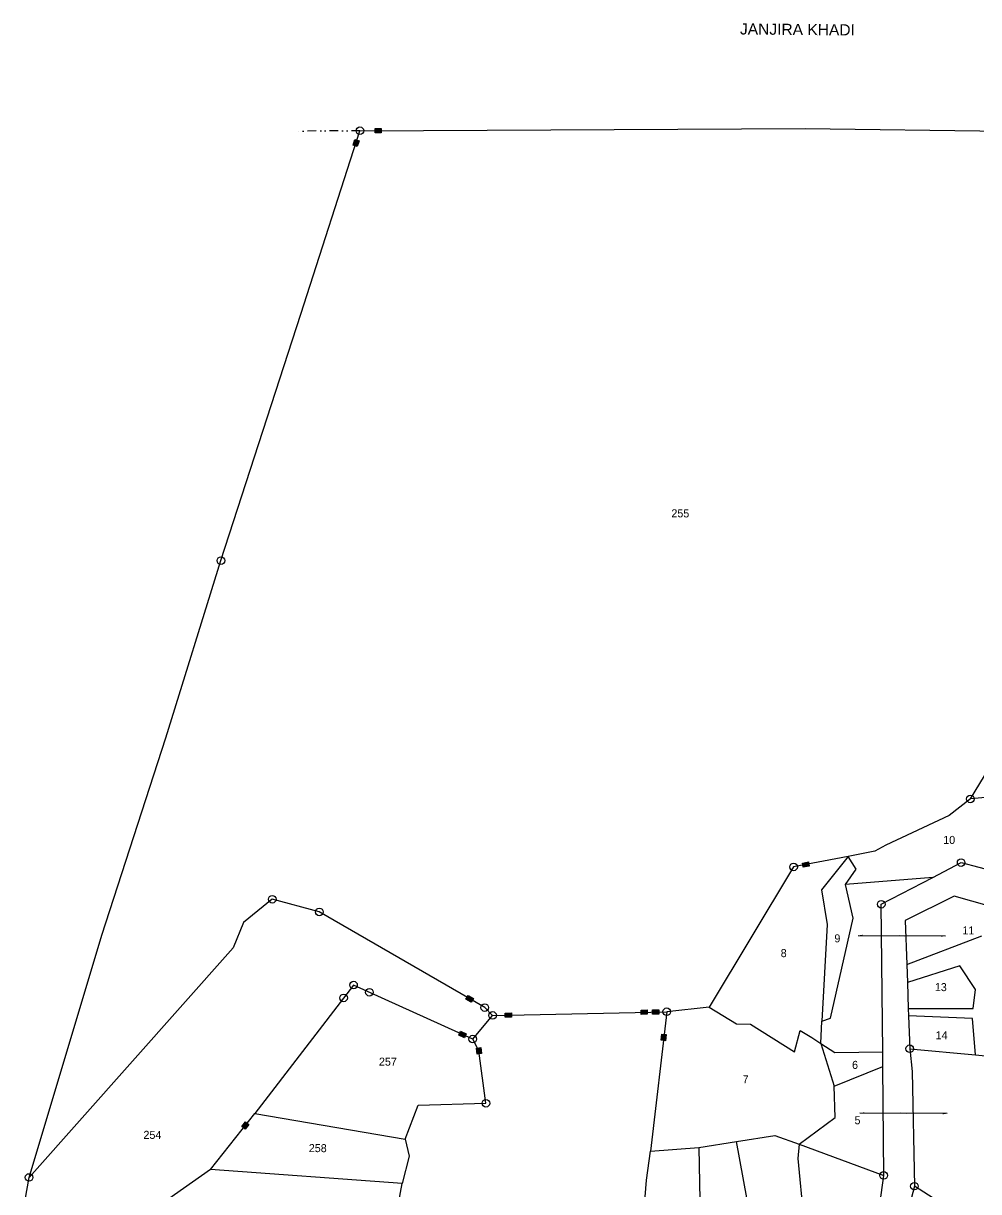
# Model space of a CAD drawing. Header units: metres. Extents: x 286188 to 288650, y 2015524 to 2018848.
# Drawn here: x 286272 to 286826, y 2017983 to 2018661 of the extents above; entities that cross this region are included whole.
import ezdxf
from ezdxf.enums import TextEntityAlignment as Align

# ---------------------------------------------------------------- set-up
doc = ezdxf.new("R2010")
doc.units = ezdxf.units.M
doc.header["$MEASUREMENT"] = 0
doc.linetypes.add('DIVIDE', pattern=[1.25, 0.5, -0.25, 0, -0.25, 0, -0.25])
for name, color, linetype in [('POLY_PARCEL', 6, 'Continuous'), ('POLY_WATER', 4, 'Continuous'), ('TEXT_MAPOUT', 7, 'Continuous'), ('TEXT_PARCEL', 7, 'Continuous'), ('V_BOUND_LINE', 7, 'Continuous'), ('V_DIVIDE_LINE', 7, 'DIVIDE')]:
    doc.layers.add(name, color=color, linetype=linetype)
doc.styles.get("Standard").update_dxf_attribs({"font": 'arial.ttf'})
doc.styles.add('TEXT_MAP', font='', dxfattribs={"height": 1.8})
doc.styles.get('TEXT_MAP').set_extended_font_data('Kruti Dev 050')
doc.dimstyles.get("Standard").update_dxf_attribs({"dimtxt": 0.18, "dimasz": 0.18, "dimexe": 0.18, "dimexo": 0.0625, "dimgap": 0.09, "dimtad": 0, "dimtih": 1, "dimtoh": 1, "dimdec": 4, "dimzin": 0, "dimdsep": 46, "dimtxsty": 'Standard', "dimcen": 0.09, "dimadec": 0, "dimazin": 0, "dimtfac": 1, "dimtdec": 4, "dimtofl": 0, "dimtmove": 0, "dimatfit": 3, "dimfxl": 1, "dimtolj": 1, "dimtzin": 0, "dimarcsym": 0})

msp = doc.modelspace()

# ---------------------------------------------------------------- hatches: boundary and pattern name
for points in [[(286479.6, 2018597.93), (286479.58, 2018600.42), (286475.99, 2018600.4), (286476, 2018597.91)], [(286463.24, 2018590.64), (286465.61, 2018589.88), (286466.71, 2018593.31), (286464.34, 2018594.07)], [(286728.13, 2018172.07), (286727.65, 2018174.52), (286724.12, 2018173.83), (286724.59, 2018171.39)], [(286531.91, 2018093), (286533.16, 2018095.15), (286530.04, 2018096.95), (286528.8, 2018094.8)], [(286555.25, 2018084.37), (286555.2, 2018086.86), (286551.6, 2018086.78), (286551.65, 2018084.29)], [(286630.45, 2018088.47), (286630.5, 2018085.98), (286634.1, 2018086.06), (286634.04, 2018088.54)], [(286637.13, 2018088.61), (286637.19, 2018086.12), (286640.79, 2018086.2), (286640.73, 2018088.69)], [(286525.69, 2018076.21), (286524.67, 2018073.94), (286527.94, 2018072.46), (286528.97, 2018074.72)], [(286642.21, 2018070.95), (286644.68, 2018070.67), (286645.1, 2018074.24), (286642.62, 2018074.53)], [(286535.37, 2018062.91), (286537.84, 2018063.23), (286537.37, 2018066.8), (286534.9, 2018066.47)], [(286402.75, 2018022.11), (286400.78, 2018023.64), (286398.57, 2018020.8), (286400.54, 2018019.27)]]:
    msp.add_hatch(color=256).paths.add_polyline_path(points)

# ---------------------------------------------------------------- linework, layer by layer
for points in [[(286475.99, 2018600.4), (286479.58, 2018600.42), (286479.6, 2018597.93), (286476, 2018597.91)], [(286466.71, 2018593.31), (286465.61, 2018589.88), (286463.24, 2018590.64), (286464.34, 2018594.07)], [(286724.12, 2018173.83), (286727.65, 2018174.52), (286728.13, 2018172.07), (286724.59, 2018171.39)], [(286530.04, 2018096.95), (286533.16, 2018095.15), (286531.91, 2018093), (286528.8, 2018094.8)], [(286551.6, 2018086.78), (286555.2, 2018086.86), (286555.25, 2018084.37), (286551.65, 2018084.29)], [(286634.1, 2018086.06), (286630.5, 2018085.98), (286630.45, 2018088.47), (286634.04, 2018088.54)], [(286640.79, 2018086.2), (286637.19, 2018086.12), (286637.13, 2018088.61), (286640.73, 2018088.69)], [(286527.94, 2018072.46), (286524.67, 2018073.94), (286525.69, 2018076.21), (286528.97, 2018074.72)], [(286645.1, 2018074.24), (286644.68, 2018070.67), (286642.21, 2018070.95), (286642.62, 2018074.53)], [(286537.37, 2018066.8), (286537.84, 2018063.23), (286535.37, 2018062.91), (286534.9, 2018066.47)], [(286398.57, 2018020.8), (286400.78, 2018023.64), (286402.75, 2018022.11), (286400.54, 2018019.27)]]:
    msp.add_lwpolyline(points, close=True)
for centre in [(286467.27, 2018599.11), (286386.54, 2018349.45), (286821.69, 2018211.09), (286719.07, 2018171.59), (286816.33, 2018174.12), (286416.35, 2018152.81), (286769.98, 2018149.95), (286443.66, 2018145.49), (286463.52, 2018103.01), (286457.78, 2018095.55), (286472.72, 2018098.84), (286539.73, 2018089.91), (286645.38, 2018087.54), (286544.25, 2018085.38), (286532.74, 2018071.65), (286786.51, 2018066.06), (286540.4, 2018034.38), (286771.35, 2017992.49), (286275.13, 2017991.3), (286789.16, 2017986.25)]:
    msp.add_circle(centre, 2.2)
at = {"layer": 'POLY_PARCEL'}
for p, q in [((286821.69, 2018211.09), (286840.11, 2018241.36)), ((286842.31, 2018213.06), (286821.69, 2018211.09)), ((286821.69, 2018211.09), (286809.46, 2018201.51)), ((286809.46, 2018201.51), (286772.7, 2018184.32)), ((286766.21, 2018180.69), (286750.75, 2018177.71)), ((286772.7, 2018184.32), (286766.21, 2018180.69)), ((286719.07, 2018171.59), (286670.05, 2018090.27)), ((286750.75, 2018177.71), (286719.07, 2018171.59)), ((286750.75, 2018177.71), (286735.25, 2018158.23)), ((286755.35, 2018170.34), (286750.75, 2018177.71)), ((286749.12, 2018161.48), (286755.35, 2018170.34)), ((286799.81, 2018165.5), (286749.12, 2018161.48)), ((286735.25, 2018158.23), (286738.45, 2018138.22)), ((286753.56, 2018141.77), (286749.12, 2018161.48)), ((286416.35, 2018152.81), (286399.63, 2018139.43)), ((286443.66, 2018145.49), (286416.35, 2018152.81)), ((286539.73, 2018089.91), (286443.66, 2018145.49)), ((286399.63, 2018139.43), (286393.65, 2018124.73)), ((286738.45, 2018138.22), (286735.48, 2018081.99)), ((286740.42, 2018083.79), (286753.56, 2018141.77)), ((286784.73, 2018115.01), (286828.32, 2018131.53)), ((286393.65, 2018124.73), (286275.13, 2017991.3)), ((286815.55, 2018114.13), (286785.11, 2018104.46)), ((286824.66, 2018100.52), (286815.55, 2018114.13)), ((286463.52, 2018103.01), (286406.25, 2018028.53)), ((286532.74, 2018071.65), (286463.52, 2018103.01)), ((286823.33, 2018089.46), (286824.66, 2018100.52)), ((286544.25, 2018085.38), (286539.73, 2018089.91)), ((286670.05, 2018090.27), (286645.38, 2018087.54)), ((286670.05, 2018090.27), (286685.95, 2018080.6)), ((286532.74, 2018071.65), (286544.25, 2018085.38)), ((286544.25, 2018085.38), (286645.38, 2018087.54)), ((286645.38, 2018087.54), (286636.03, 2018006.48)), ((286735.48, 2018081.99), (286740.42, 2018083.79)), ((286785.66, 2018089.48), (286823.33, 2018089.46)), ((286822.97, 2018083.63), (286785.82, 2018085.12)), ((286824.62, 2018062.5), (286822.97, 2018083.63)), ((286685.95, 2018080.6), (286693.95, 2018080.22)), ((286693.95, 2018080.22), (286719.64, 2018064.31)), ((286719.64, 2018064.31), (286722.83, 2018076.57)), ((286722.83, 2018076.57), (286729.56, 2018072.52)), ((286734.78, 2018069.13), (286735.48, 2018081.99)), ((286536.37, 2018064.85), (286532.74, 2018071.65)), ((286729.56, 2018072.52), (286734.78, 2018069.13)), ((286540.4, 2018034.38), (286536.37, 2018064.85)), ((286734.78, 2018069.13), (286743.01, 2018063.79)), ((286734.78, 2018069.13), (286742.54, 2018044.36)), ((286743.01, 2018063.79), (286770.77, 2018064.3)), ((286786.51, 2018066.06), (286824.62, 2018062.5)), ((286824.62, 2018062.5), (286897.14, 2018055.39)), ((286742.54, 2018044.36), (286770.84, 2018055.8)), ((286743.24, 2018026.1), (286742.54, 2018044.36)), ((286380.43, 2017995.87), (286406.25, 2018028.53)), ((286406.25, 2018028.53), (286493.46, 2018013.6)), ((286493.46, 2018013.6), (286501.02, 2018033.2)), ((286501.02, 2018033.2), (286540.4, 2018034.38)), ((286722.19, 2018010.62), (286743.24, 2018026.1)), ((286685.88, 2018012.14), (286708.09, 2018015.66)), ((286708.09, 2018015.66), (286722.19, 2018010.62)), ((286493.46, 2018013.6), (286495.84, 2018003.74)), ((286636.03, 2018006.48), (286664.04, 2018008.68)), ((286664.04, 2018008.68), (286685.88, 2018012.14)), ((286664.04, 2018008.68), (286665.06, 2017951.33)), ((286699.98, 2017935.34), (286685.88, 2018012.14)), ((286722.19, 2018010.62), (286721.5, 2018002.32)), ((286722.19, 2018010.62), (286771.35, 2017992.49)), ((286495.84, 2018003.74), (286491.69, 2017987.79)), ((286633.73, 2017989.73), (286636.03, 2018006.48)), ((286721.5, 2018002.32), (286729.35, 2017918.48)), ((286380.43, 2017995.87), (286333.04, 2017962.59)), ((286491.69, 2017987.79), (286380.43, 2017995.87)), ((286626.52, 2017906.8), (286633.73, 2017989.73)), ((286484.85, 2017949.23), (286491.69, 2017987.79)), ((286816.39, 2017968.82), (286789.16, 2017986.25))]:
    msp.add_line(p, q, dxfattribs=at)
at = {"layer": 'POLY_WATER'}
for p, q in [((286799.81, 2018165.5), (286816.33, 2018174.12)), ((286816.33, 2018174.12), (286836.88, 2018168.71)), ((286769.98, 2018149.95), (286799.81, 2018165.5)), ((286812.23, 2018154.66), (286783.8, 2018140.47)), ((286856.71, 2018141.92), (286812.23, 2018154.66)), ((286770.77, 2018064.3), (286769.98, 2018149.95)), ((286783.8, 2018140.47), (286784.73, 2018115.01)), ((286784.73, 2018115.01), (286785.11, 2018104.46)), ((286785.11, 2018104.46), (286785.66, 2018089.48)), ((286785.66, 2018089.48), (286785.82, 2018085.12)), ((286785.82, 2018085.12), (286786.51, 2018066.06)), ((286770.84, 2018055.8), (286770.77, 2018064.3)), ((286786.51, 2018066.06), (286787.93, 2018052.83)), ((286771.35, 2017992.49), (286770.84, 2018055.8)), ((286787.93, 2018052.83), (286789.16, 2017986.25)), ((286769.04, 2017975.61), (286771.35, 2017992.49)), ((286789.16, 2017986.25), (286780.5, 2017952.92))]:
    msp.add_line(p, q, dxfattribs=at)
at = {"layer": 'V_BOUND_LINE'}
for p, q in [((286433.02, 2018492.65), (286467.27, 2018599.11)), ((286467.27, 2018599.11), (286725.75, 2018600.42)), ((286725.75, 2018600.42), (286917.98, 2018597.7)), ((286386.54, 2018349.45), (286433.02, 2018492.65)), ((286354.46, 2018246.66), (286386.54, 2018349.45)), ((286317.44, 2018132.04), (286354.46, 2018246.66)), ((286275.13, 2017991.3), (286317.44, 2018132.04)), ((286271.81, 2017972.94), (286275.13, 2017991.3))]:
    msp.add_line(p, q, dxfattribs=at)
at = {"layer": 'V_DIVIDE_LINE', "ltscale": 10}
msp.add_line((286467.27, 2018599.11), (286431.61, 2018598.88), dxfattribs=at)

# ---------------------------------------------------------------- texts
at = {"layer": 'TEXT_MAPOUT'}
msp.add_text('JANJIRA KHADI', height=6.4635, rotation=359.48245, dxfattribs=at).set_placement((286687.89, 2018654.99))
at = {"layer": 'TEXT_PARCEL', "style": 'TEXT_MAP'}
for s, height, p in [('255', 4.654, (286653.29, 2018376.93)), ('10', 4.654, (286809.4, 2018187.31)), ('11', 4.654, (286820.56, 2018134.76)), ('9', 4.65, (286744.47, 2018130.14)), ('8', 4.65, (286713.3, 2018121.56)), ('13', 4.654, (286804.54, 2018101.84)), ('14', 4.654, (286804.98, 2018073.88)), ('257', 4.654, (286483.48, 2018058.54)), ('6', 4.65, (286754.73, 2018056.68)), ('7', 4.65, (286691.18, 2018048.29)), ('5', 4.65, (286756.16, 2018024.48)), ('254', 4.654, (286346.74, 2018016.01)), ('258', 4.654, (286442.75, 2018008.34))]:
    msp.add_text(s, height=height, rotation=359.48245, dxfattribs=at).set_placement(p, align=Align.MIDDLE)

# ---------------------------------------------------------------- leaders
for points in [[(286756.57, 2018131.83), (286783.39, 2018131.63)], [(286807.16, 2018131.46), (286780.34, 2018131.66)], [(286757.57, 2018028.74), (286784.39, 2018028.54)], [(286808.16, 2018028.37), (286781.34, 2018028.57)]]:
    msp.add_leader(points, dimstyle='Standard', override={"dimtxt": 2.5, "dimasz": 2.5, "dimexe": 1.25, "dimexo": 0.625, "dimgap": 0.625, "dimtad": 1, "dimtih": 0, "dimtoh": 0, "dimzin": 8, "dimcen": 2.5, "dimtofl": 1})

doc.saveas('drawing.dxf')
